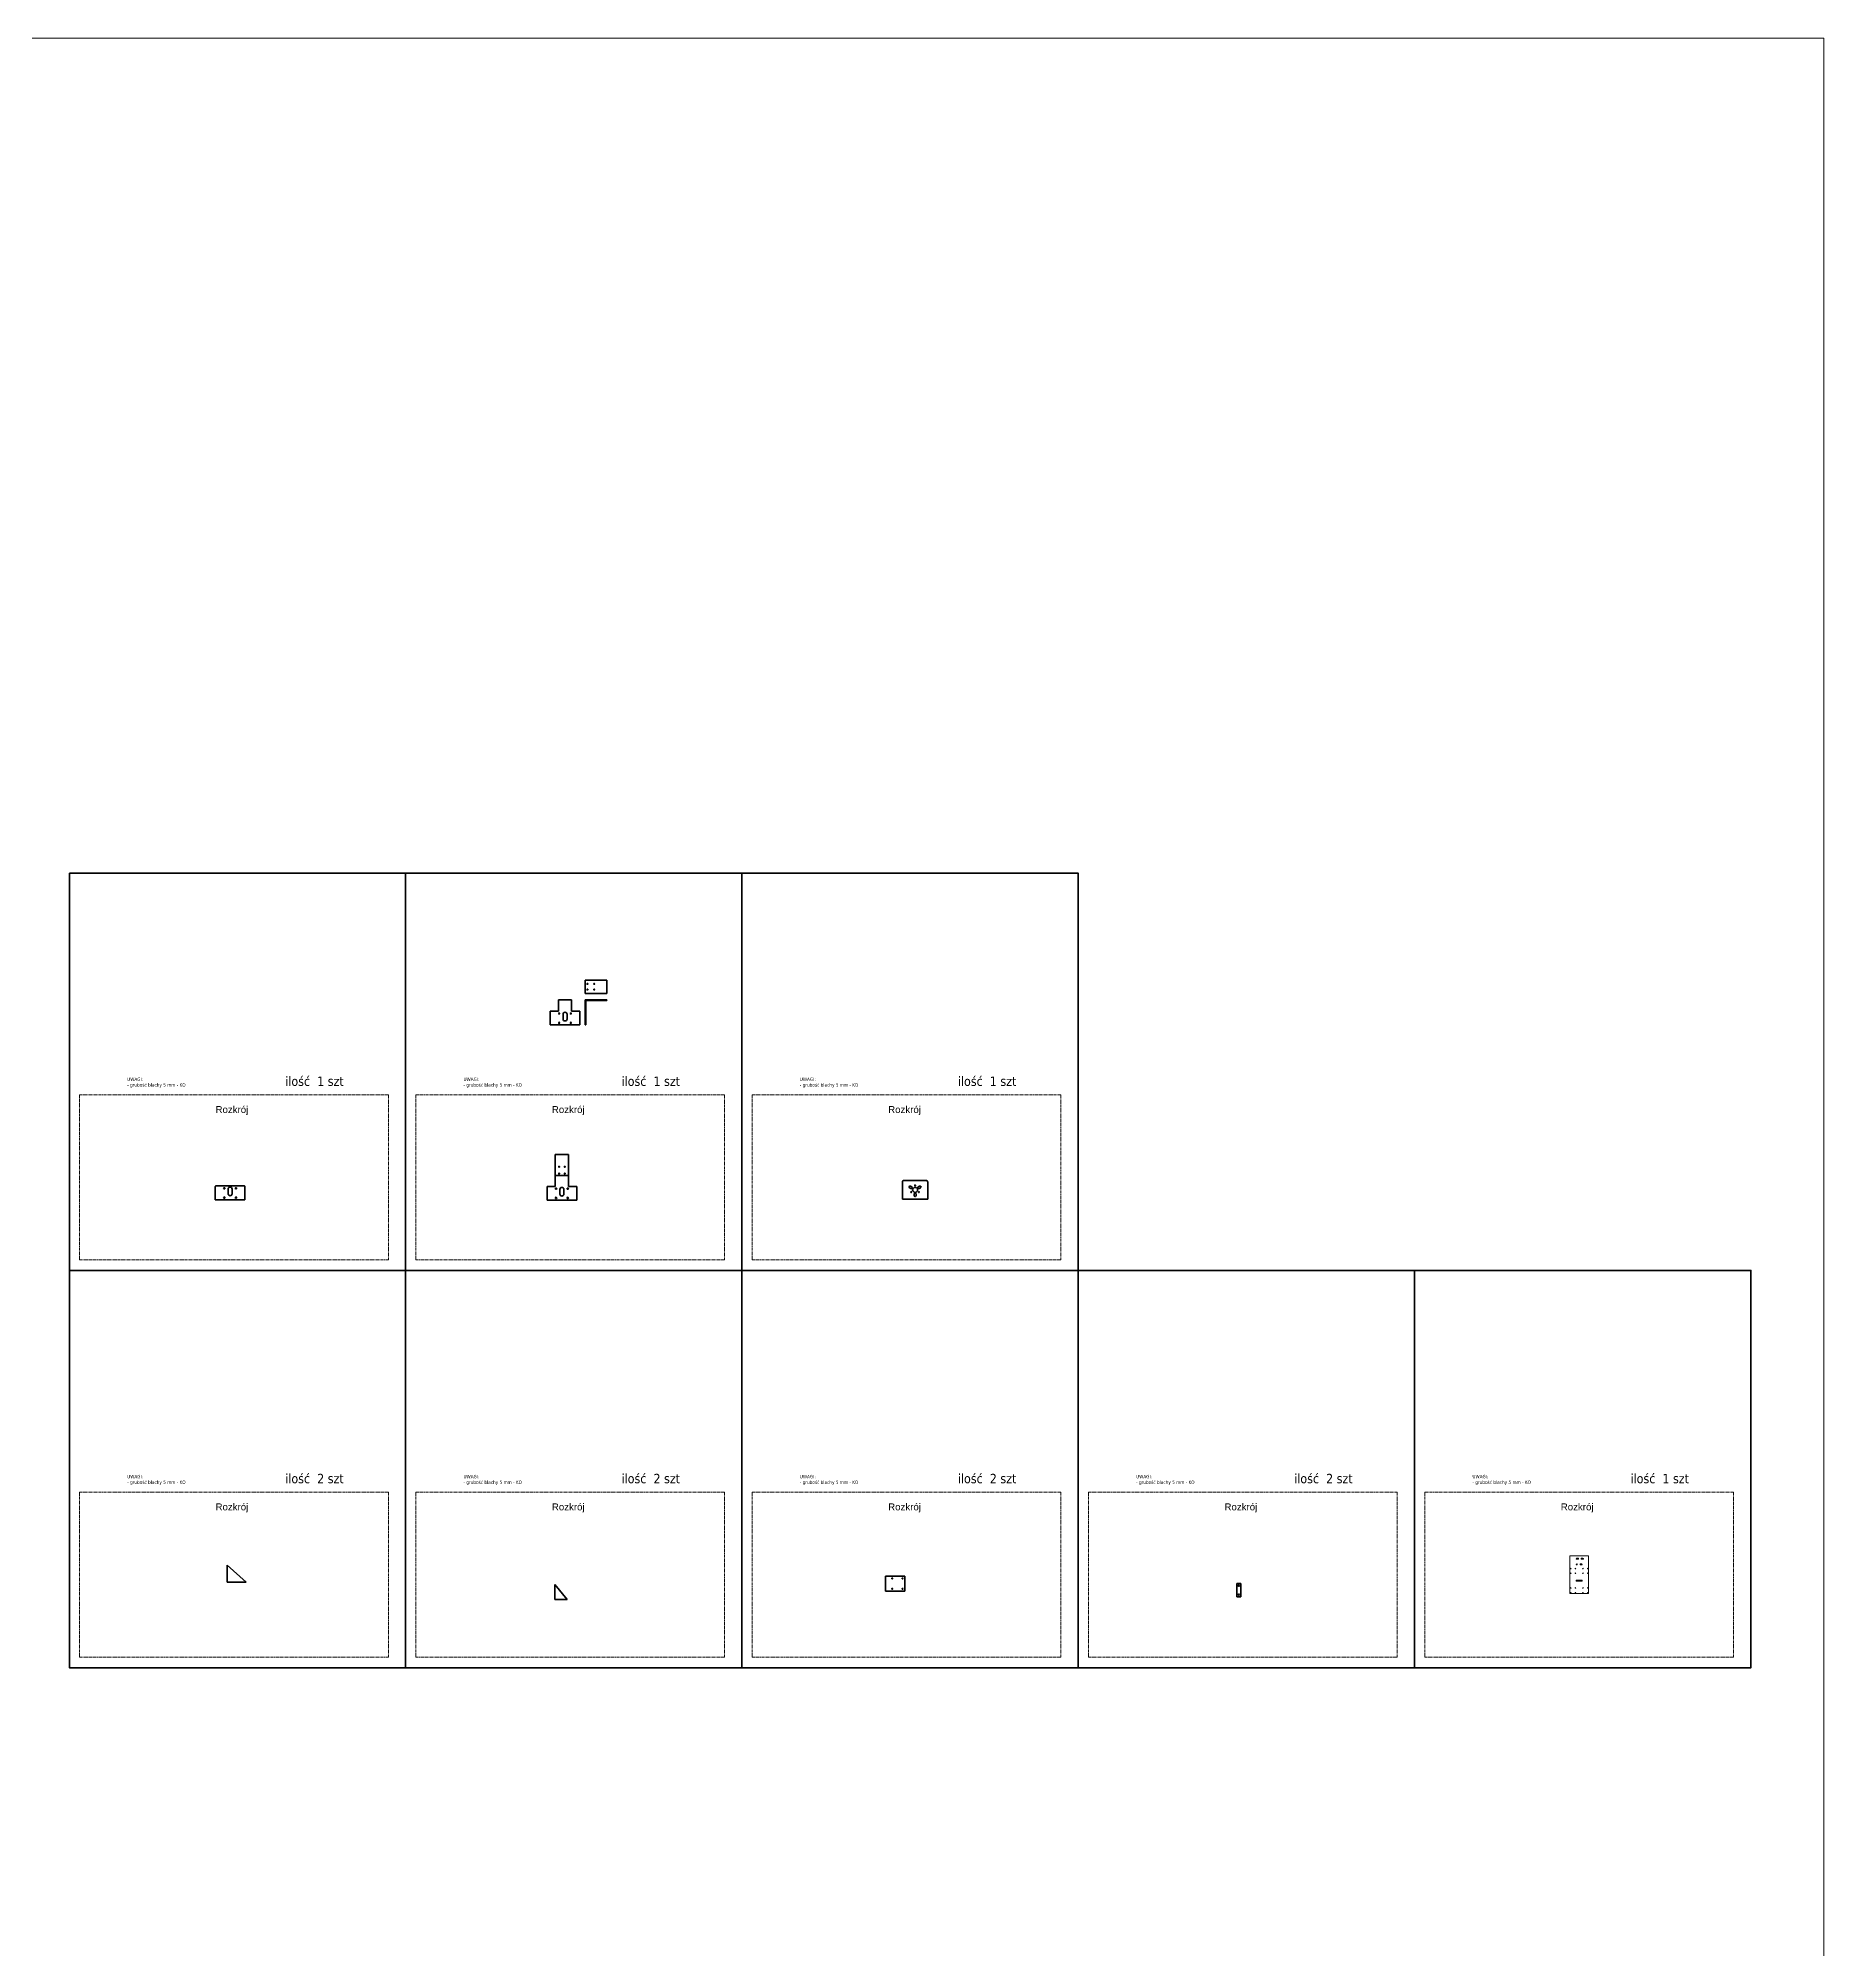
# Model space of a CAD drawing. Header units: millimetres. Extents: x -7338 to 25713, y -89 to 40513.
# Drawn here: x 6748 to 25713, y 20212 to 40513 of the extents above; entities that cross this region are included whole.
import ezdxf

# ---------------------------------------------------------------- set-up
doc = ezdxf.new("R2010")
doc.units = ezdxf.units.MM
doc.linetypes.add('ACISOTGL', pattern=[3, 2, -1])
doc.linetypes.add('CENTER', pattern=[50.8, 31.75, -6.35, 6.35, -6.35])
doc.layers.add('detal', color=7, linetype='Continuous', lineweight=15)
doc.layers.add('osie', color=4, linetype='CENTER', lineweight=5)
doc.layers.add('ramka', color=7, linetype='Continuous')
doc.styles.get("Standard").update_dxf_attribs({"font": 'geniso.shx'})

# ---------------------------------------------------------------- blocks, each defined once
blk = doc.blocks.new('A$C5FC64CBF')
at = {"layer": 'detal', "color": 4, "lineweight": 35, "ltscale": 67}
for p, q in [((88, 264), (228, 264)), ((88, 264), (88, 144)), ((228, 264), (228, 144)), ((0, 0), (0, 144)), ((0, 144), (88, 144)), ((137, 113), (137, 62)), ((179, 113), (179, 62)), ((315, 144), (228, 144)), ((315, 0), (315, 144)), ((0, 0), (315, 0))]:
    blk.add_line(p, q, dxfattribs=at)
at = {"layer": 'detal', "color": 4, "lineweight": 35, "ltscale": 67, "extrusion": (0, 0, -1)}
for centre in [(-96, 121), (-96, 22), (-219, 121), (-219, 22)]:
    blk.add_circle(centre, 6.5, dxfattribs=at)
at = {"layer": 'detal', "color": 4, "lineweight": 35, "ltscale": 67}
for centre, start, end in [((158, 113), 0, 180), ((158, 62), 180, 0)]:
    blk.add_arc(centre, 21, start, end, dxfattribs=at)

msp = doc.modelspace()

# ---------------------------------------------------------------- linework, layer by layer
at = {"color": 0, "linetype": 'Continuous', "lineweight": 0}
for p, q in [((23015.202, 24394.839), (23015.202, 23994.839)), ((23215.202, 24394.839), (23015.202, 24394.839)), ((23089.06, 24370.089), (23103.56, 24370.089)), ((23141.06, 24370.089), (23155.56, 24370.089)), ((23215.202, 23994.839), (23215.202, 24394.839)), ((23103.56, 24359.589), (23089.06, 24359.589)), ((23130.31, 24310.089), (23141.06, 24310.089)), ((23141.06, 24299.589), (23130.31, 24299.589)), ((23155.56, 24359.589), (23141.06, 24359.589)), ((23015.202, 23994.839), (23215.202, 23994.839)), ((23084.702, 24127.223), (23084.702, 24138.223)), ((23084.702, 24138.223), (23145.702, 24138.223)), ((23145.702, 24127.223), (23084.702, 24127.223)), ((23145.702, 24138.223), (23145.702, 24127.223))]:
    msp.add_line(p, q, dxfattribs=at)
for centre, radius in [((23025.202, 24260.607), 3.25), ((23025.202, 24210.607), 3.25), ((23075.202, 24260.607), 3.25), ((23075.202, 24210.607), 3.25), ((23089.06, 24304.839), 5.25), ((23155.205, 24260.607), 3.25), ((23155.205, 24210.607), 3.25), ((23205.205, 24260.607), 3.25), ((23205.205, 24210.607), 3.25), ((23025.202, 24054.839), 3.25), ((23025.202, 24004.839), 3.25), ((23075.202, 24054.839), 3.25), ((23075.202, 24004.839), 3.25), ((23155.202, 24054.839), 3.25), ((23155.202, 24004.839), 3.25), ((23205.202, 24054.839), 3.25), ((23205.202, 24004.839), 3.25)]:
    msp.add_circle(centre, radius, dxfattribs=at)
for centre, start, end in [((23089.06, 24364.839), 90, 270), ((23103.56, 24364.839), 270, 90), ((23141.06, 24364.839), 90, 270), ((23155.56, 24364.839), 270, 90), ((23130.31, 24304.839), 90, 270), ((23141.06, 24304.839), 270, 90)]:
    msp.add_arc(centre, 5.25, start, end, dxfattribs=at)
at = {"layer": 'detal', "color": 4, "lineweight": 35, "ltscale": 67}
for p, q in [((12558.221, 30509.125), (12558.221, 30369.125)), ((12558.221, 30509.125), (12788.221, 30509.125)), ((12788.221, 30509.125), (12788.221, 30369.125)), ((12558.221, 30369.125), (12788.221, 30369.125)), ((12558.221, 30299.315), (12558.221, 30035.315)), ((12558.221, 30299.315), (12788.221, 30299.315)), ((12563.221, 30294.315), (12563.221, 30035.315)), ((12563.221, 30294.315), (12788.221, 30294.315)), ((12788.221, 30299.315), (12788.221, 30294.315)), ((12558.221, 30035.315), (12563.221, 30035.315))]:
    msp.add_line(p, q, dxfattribs=at)
at = {"layer": 'detal', "lineweight": 35, "ltscale": 67}
for p, q in [((12239.84, 28659.098), (12239.84, 28319.098)), ((12239.84, 28659.098), (12379.84, 28659.098)), ((12379.84, 28659.098), (12379.84, 28319.098)), ((8628.214, 28317.806), (8628.214, 28175.806)), ((8935.214, 28325.806), (8636.214, 28325.806)), ((8764.714, 28291.806), (8764.714, 28240.806)), ((8806.714, 28291.806), (8806.714, 28240.806)), ((8943.214, 28175.806), (8943.214, 28317.806)), ((12152.34, 28175.098), (12152.34, 28319.098)), ((12152.34, 28319.098), (12239.84, 28319.098)), ((12288.84, 28288.098), (12288.84, 28237.098)), ((12330.84, 28288.098), (12330.84, 28237.098)), ((12467.34, 28319.098), (12379.84, 28319.098)), ((12467.34, 28175.098), (12467.34, 28319.098)), ((8943.214, 28175.806), (8628.214, 28175.806)), ((12152.34, 28175.098), (12467.34, 28175.098)), ((8755.928, 24296.781), (8755.928, 24116.781)), ((8955.928, 24116.781), (8755.928, 24296.781)), ((15747.926, 24181.839), (15747.926, 24021.839)), ((15952.926, 24181.839), (15747.926, 24181.839)), ((15952.926, 24021.839), (15952.926, 24181.839)), ((8755.928, 24116.781), (8955.928, 24116.781)), ((12234.815, 24093.281), (12234.815, 23933.281)), ((12364.815, 23933.281), (12234.815, 24093.281)), ((15747.926, 24021.839), (15952.926, 24021.839)), ((19477.863, 24103.958), (19477.863, 23958.958)), ((19522.863, 24103.958), (19477.863, 24103.958)), ((19477.863, 23958.958), (19522.863, 23958.958)), ((19522.863, 23958.958), (19522.863, 24103.958)), ((12234.815, 23933.281), (12364.815, 23933.281))]:
    msp.add_line(p, q, dxfattribs=at)
at = {"layer": 'detal', "color": 2, "linetype": 'ACISOTGL', "lineweight": 35, "ltscale": 67}
msp.add_line((12239.84, 28434.098), (12379.84, 28434.098), dxfattribs=at)
at = {"layer": 'detal', "color": 254, "lineweight": 35, "ltscale": 67}
for p, q in [((15926.415, 28183.016), (15926.415, 28363.016)), ((15946.415, 28383.016), (16176.415, 28383.016)), ((16017.444, 28296.856), (16003.155, 28305.106)), ((16027.444, 28314.177), (16013.155, 28322.427)), ((16051.415, 28238.016), (16051.415, 28221.516)), ((16071.415, 28238.016), (16071.415, 28221.516)), ((16095.387, 28314.177), (16109.676, 28322.427)), ((16105.387, 28296.856), (16119.676, 28305.106)), ((16196.415, 28363.016), (16196.415, 28183.016)), ((16196.415, 28183.016), (15926.415, 28183.016))]:
    msp.add_line(p, q, dxfattribs=at)
at = {"layer": 'detal'}
msp.add_lwpolyline([(-7338.372, 40513.487), (25713.021, 40513.487), (25713.021, -88.836), (-7338.372, -88.836)], close=True, dxfattribs=at)
at = {"layer": 'detal', "color": 5, "lineweight": 35, "ltscale": 67}
for points in [[(7078.133, 31646.088), (10650.329, 31646.088), (10650.329, 27426.402), (7078.133, 27426.402)], [(14222.526, 31646.088), (17794.722, 31646.088), (17794.722, 27426.402), (14222.526, 27426.402)], [(7078.133, 27426.402), (10650.329, 27426.402), (10650.329, 23206.715), (7078.133, 23206.715)], [(10650.329, 27426.402), (14222.526, 27426.402), (14222.526, 23206.715), (10650.329, 23206.715)], [(14222.526, 27426.402), (17794.722, 27426.402), (17794.722, 23206.715), (14222.526, 23206.715)], [(17794.722, 27426.402), (21366.918, 27426.402), (21366.918, 23206.715), (17794.722, 23206.715)], [(21366.918, 27426.402), (24939.114, 27426.402), (24939.114, 23206.715), (21366.918, 23206.715)]]:
    msp.add_lwpolyline(points, close=True, dxfattribs=at)
at = {"layer": 'detal', "color": 1, "lineweight": 35, "ltscale": 67}
msp.add_lwpolyline([(10650.329, 31646.088), (14222.526, 31646.088), (14222.526, 27426.402), (10650.329, 27426.402)], close=True, dxfattribs=at)
at = {"layer": 'detal', "color": 4, "lineweight": 35, "ltscale": 67}
for centre in [(12580.221, 30469.125), (12653.221, 30469.125), (12580.221, 30409.125), (12653.221, 30409.125)]:
    msp.add_circle(centre, 5, dxfattribs=at)
at = {"layer": 'detal', "lineweight": 35, "ltscale": 67}
for centre, radius in [((12279.84, 28529.098), 5), ((12279.84, 28456.098), 5), ((12339.84, 28529.098), 5), ((12339.84, 28456.098), 5), ((15817.926, 24156.839), 5), ((15927.926, 24156.839), 5), ((15817.926, 24046.839), 5), ((15927.926, 24046.839), 5), ((19500.363, 24079.958), 6.5), ((19500.363, 23982.958), 6.5)]:
    msp.add_circle(centre, radius, dxfattribs=at)
at = {"layer": 'detal', "lineweight": 35, "ltscale": 67, "extrusion": (0, 0, -1)}
for centre in [(-8723.729, 28299.53), (-8847.698, 28299.53), (-12247.856, 28295.822), (-12371.824, 28295.822), (-8723.729, 28200.806), (-8847.698, 28200.806), (-12247.856, 28197.098), (-12371.824, 28197.098)]:
    msp.add_circle(centre, 6.5, dxfattribs=at)
at = {"layer": 'detal', "color": 254, "lineweight": 35, "ltscale": 67}
for centre, radius in [((16020.712, 28259.516), 4.5), ((16061.415, 28283.016), 26.5), ((16061.415, 28330.016), 4.5), ((16102.119, 28259.516), 4.5)]:
    msp.add_circle(centre, radius, dxfattribs=at)
at = {"layer": 'detal', "lineweight": 35, "ltscale": 67}
for centre, radius, start, end in [((8636.214, 28317.806), 8, 90, 180), ((8785.714, 28291.806), 21, 0, 180), ((8785.714, 28240.806), 21, 180, 0), ((8935.214, 28317.806), 8, 0, 90), ((12309.84, 28288.098), 21, 0, 180), ((12309.84, 28237.098), 21, 180, 0)]:
    msp.add_arc(centre, radius, start, end, dxfattribs=at)
at = {"layer": 'detal', "color": 254, "lineweight": 35, "ltscale": 67}
for centre, radius, start, end in [((15946.415, 28363.016), 20, 90, 180), ((16008.155, 28313.766), 10, 60, 240), ((16022.444, 28305.516), 10, 240, 60), ((16061.415, 28238.016), 10, 0, 180), ((16061.415, 28221.516), 10, 180, 0), ((16100.387, 28305.516), 10, 120, 300), ((16114.676, 28313.766), 10, 300, 120), ((16176.415, 28363.016), 20, 0, 90)]:
    msp.add_arc(centre, radius, start, end, dxfattribs=at)
at = {"layer": 'osie', "color": 2}
for points in [[(7186.48, 29291.02), (10466.355, 29291.02), (10466.355, 27538.03), (7186.48, 27538.03)], [(10758.676, 29291.02), (14038.551, 29291.02), (14038.551, 27538.03), (10758.676, 27538.03)], [(14330.873, 29291.02), (17610.747, 29291.02), (17610.747, 27538.03), (14330.873, 27538.03)], [(7186.48, 25071.333), (10466.355, 25071.333), (10466.355, 23318.344), (7186.48, 23318.344)], [(10758.676, 25071.333), (14038.551, 25071.333), (14038.551, 23318.344), (10758.676, 23318.344)], [(14330.873, 25071.333), (17610.747, 25071.333), (17610.747, 23318.344), (14330.873, 23318.344)], [(17903.069, 25071.333), (21182.943, 25071.333), (21182.943, 23318.344), (17903.069, 23318.344)], [(21475.265, 25071.333), (24755.139, 25071.333), (24755.139, 23318.344), (21475.265, 23318.344)]]:
    msp.add_lwpolyline(points, close=True, dxfattribs=at)

# ---------------------------------------------------------------- block references
at = {"layer": 'detal', "color": 4, "lineweight": 35, "ltscale": 67}
msp.add_blockref('A$C5FC64CBF', (12185.12, 30035.315), dxfattribs=at)

# ---------------------------------------------------------------- texts
at = {"layer": 'ramka', "lineweight": 9, "char_height": 38.4, "width": 3789.13152, "attachment_point": 1}
for insert in [(7692.678, 29475.574), (11264.875, 29475.574), (14837.071, 29475.574), (7692.678, 25255.888), (11264.875, 25255.888), (14837.071, 25255.888), (18409.267, 25255.888), (21981.463, 25255.888)]:
    msp.add_mtext('{\\fTahoma|b0|i0|c238|p34;\\H0.9375x;UWAGI:\\P- grubość blachy 5 mm -\\C0; \\C3;KO}', dxfattribs=dict(at, insert=insert))
at = {"layer": 'ramka', "color": 4, "char_height": 98, "width": 96631.45744, "attachment_point": 1}
for s, insert in [('{\\fTahoma|b0|i0|c238|p34;\\H1.02x;ilość  1 szt}', (9371.365, 29486.524)), ('{\\fTahoma|b0|i0|c238|p34;\\H1.02x;ilość  1 szt}', (12943.561, 29486.524)), ('{\\fTahoma|b0|i0|c238|p34;\\H1.02x;ilość  1 szt}', (16515.757, 29486.524)), ('{\\fTahoma|b0|i0|c238|p34;\\H1.02x;ilość  2 szt}', (9371.365, 25266.838)), ('{\\fTahoma|b0|i0|c238|p34;\\H1.02x;ilość  2 szt}', (12943.561, 25266.838)), ('{\\fTahoma|b0|i0|c238|p34;\\H1.02x;ilość  2 szt}', (16515.757, 25266.838)), ('{\\fTahoma|b0|i0|c238|p34;\\H1.02x;ilość  2 szt}', (20087.953, 25266.838)), ('{\\fTahoma|b0|i0|c238|p34;\\H1.02x;ilość  1 szt}', (23660.15, 25266.838))]:
    msp.add_mtext(s, dxfattribs=dict(at, insert=insert))
at = {"layer": 'ramka', "color": 1, "lineweight": 18, "char_height": 73.5, "attachment_point": 1}
for insert in [(8630.987, 29172.251), (12203.183, 29172.251), (15775.38, 29172.251), (8630.987, 24952.565), (12203.183, 24952.565), (15775.38, 24952.565), (19347.576, 24952.565), (22919.772, 24952.565)]:
    msp.add_mtext_dynamic_manual_height_columns('\\pt1396.5;{\\fArial|b0|i0|c238|p34;\\C2;Rozkrój}', width=1590.35953, gutter_width=12.5, heights=[0], dxfattribs=dict(at, insert=insert))

doc.saveas('drawing.dxf')
